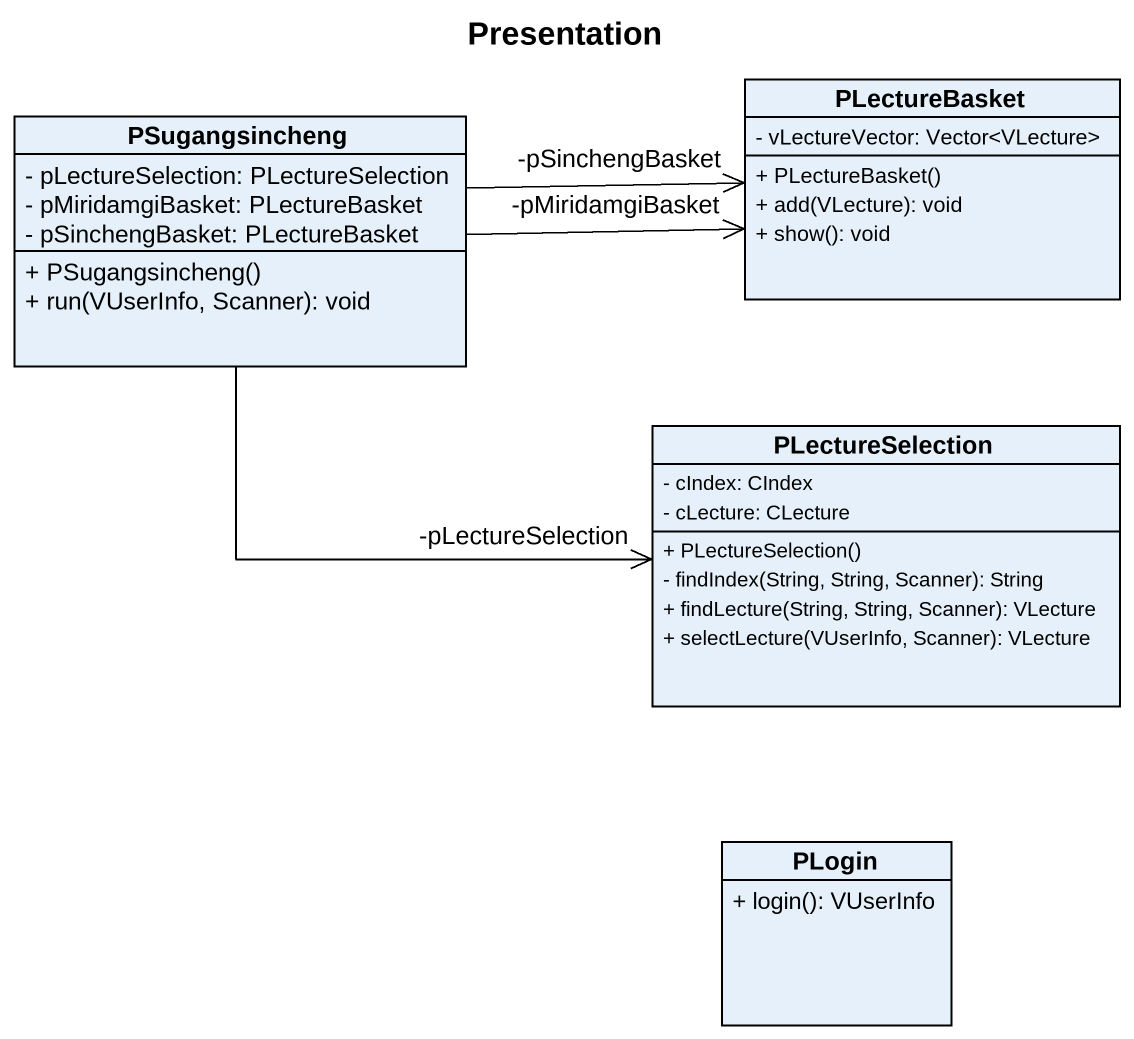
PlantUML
@startuml
title Presentation
hide circle
hide empty members
skinparam classAttributeIconSize 0
class PSugangsincheng {
  - pLectureSelection: PLectureSelection
  - pMiridamgiBasket: PLectureBasket
  - pSinchengBasket: PLectureBasket
  + PSugangsincheng()
  + run(VUserInfo, Scanner): void
}
class PLectureBasket {
  - vLectureVector: Vector<VLecture>
  + PLectureBasket()
  + add(VLecture): void
  + show(): void
}
class PLectureSelection {
  - cIndex: CIndex
  - cLecture: CLecture
  + PLectureSelection()
  - findIndex(String, String, Scanner): String
  + findLecture(String, String, Scanner): VLecture
  + selectLecture(VUserInfo, Scanner): VLecture
}
class PLogin {
  + login(): VUserInfo
}
PSugangsincheng -right-> "-pMiridamgiBasket" PLectureBasket
PSugangsincheng -right-> "-pSinchengBasket" PLectureBasket
PSugangsincheng -right-> "-pLectureSelection" PLectureSelection
@enduml
